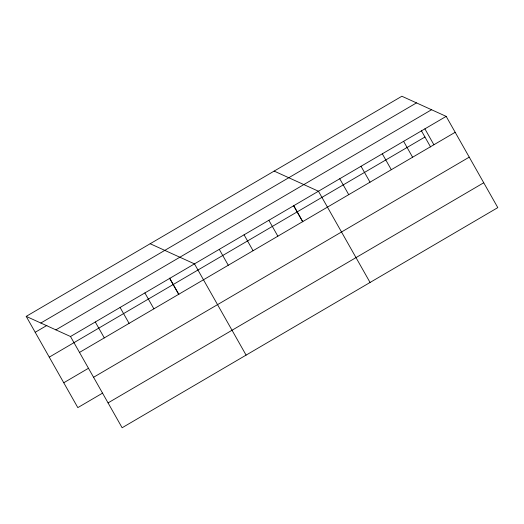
<?xml version="1.0" encoding="UTF-8"?>
<svg xmlns="http://www.w3.org/2000/svg" width="524" height="524" viewBox="0 0 524 524"><rect width="100%" height="100%" fill="white"/><g stroke="black" fill="none" stroke-linecap="round" stroke-linejoin="round"><path stroke-width="0.79" d="M26.2 316.378L401.875 96.246L446.179 116.38L497.8 207.622L122.125 427.754L70.504 336.513L26.2 316.378L77.821 407.62L102.619 393.092M40.82 323.026L416.495 102.887M35.2 332.288L46.911 325.424M55.885 329.871L431.56 109.732M70.504 336.513L446.179 116.38M49.263 357.145L424.938 137.013M79.504 352.423L455.179 132.284M63.758 382.762L88.549 368.234M93.567 377.28L469.242 157.148M108.062 402.897L483.737 182.758M274.144 171.086L318.448 191.227L370.068 282.469M150.172 243.732L194.476 263.873L246.097 355.115M424.892 128.852L433.892 144.762M421.322 130.62L430.577 146.969M403.604 141.329L412.604 157.233M382.31 153.801L391.31 169.711M361.023 166.278L370.023 182.182M339.735 178.749L348.735 194.659M293.591 205.467L302.846 221.816M293.656 205.755L302.656 221.659M268.858 220.283L277.858 236.193M244.066 234.811L253.066 250.721M219.268 249.339L228.268 265.249M169.619 278.106L178.874 294.462M169.684 278.401L178.684 294.305M144.886 292.929L153.886 308.833M120.094 307.457L129.094 323.367M95.296 321.985L104.296 337.895"/></g></svg>
